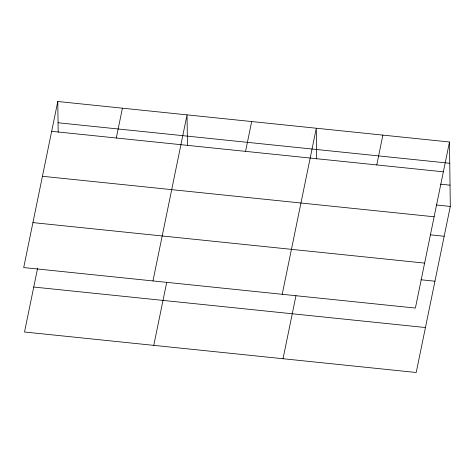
<?xml version="1.0" encoding="UTF-8"?>
<svg xmlns="http://www.w3.org/2000/svg" width="474" height="474" viewBox="0 0 474 474"><rect width="100%" height="100%" fill="white"/><g stroke="black" fill="none" stroke-linecap="round" stroke-linejoin="round"><path stroke-width="0.71" d="M57.787 101.501L23.7 267.567L415.39 308.064L449.482 141.999L57.787 101.501L58.178 132.258M37.612 268.219L24.518 332.001L416.213 372.499L450.3 206.433L449.482 141.999M116.296 138.005L122.416 108.185M152.96 280.934L187.046 114.868L187.437 145.625M153.777 345.362L166.724 282.308M245.556 151.366L251.676 121.545M282.214 294.295L316.306 128.229L316.697 158.986M283.037 358.729L295.977 295.675M376.771 164.934L382.891 135.114M58.059 122.766L449.749 163.263M51.666 131.322L443.356 171.819M440.518 184.185L450.027 185.168M436.4 204.993L450.3 206.433M42.441 176.281L434.131 216.778M430.274 234.814L444.179 236.253M32.931 222.608L424.621 263.106M421.048 279.779L434.948 281.212M33.749 287.043L425.439 327.534"/></g></svg>
